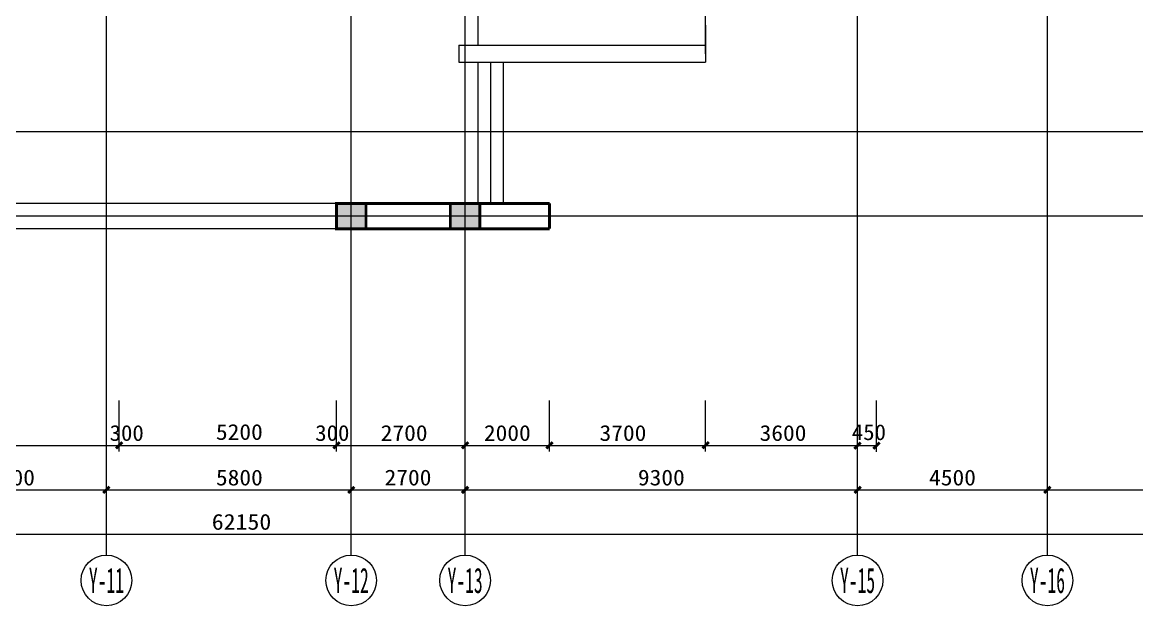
# Model space of a CAD drawing. Extents: x -307567 to 704339, y -10277 to 165507.
# Drawn here: x -43323 to -16913, y 10346 to 24176 of the extents above; entities that cross this region are included whole.
import ezdxf
from ezdxf.enums import TextEntityAlignment as Align

# ---------------------------------------------------------------- set-up
doc = ezdxf.new("R2010")
doc.units = 0
doc.header["$MEASUREMENT"] = 0
doc.layers.add('我的', color=255, linetype='CONTINUOUS', lineweight=0)
doc.styles.get("Standard").update_dxf_attribs({"font": 'txt', "height": 3})

msp = doc.modelspace()

# ---------------------------------------------------------------- linework, layer by layer
at = {"layer": '我的', "color": 0}
for p, q in [((-41328.22321, 14141.83177), (-41328.22321, 99323.43291)), ((-32828.29012, 14141.83177), (-32828.29012, 99323.43291)), ((-23528.33662, 14141.83177), (-23528.33662, 99323.43291)), ((-19028.35912, 14141.83177), (-19028.35912, 99323.43291)), ((-35528.27662, 14141.83177), (-35528.27662, 94880.19036)), ((-32530.34239, 25130.53911), (-32530.34239, 23630.54661)), ((-27128.31862, 23430.54723), (-27128.31862, 25130.53911)), ((-27128.31862, 24104.42119), (-27128.31862, 23319.21394)), ((-32980.34014, 23630.54661), (-27128.31862, 23630.54661)), ((-32978.28937, 23630.54661), (-32978.28937, 23230.54785)), ((-27128.31862, 23630.54661), (-27128.31862, 23230.54785)), ((-32980.34014, 23230.54785), (-27128.31862, 23230.54785)), ((-32530.34239, 23230.54785), (-32530.34239, 19880.56536)), ((-32230.34389, 23230.54785), (-32230.34389, 19880.56536)), ((-31930.34539, 23230.54785), (-31930.34539, 19880.56536)), ((-5920.96616, 21580.55667), (-79811.30716, 21580.55667)), ((-5920.96616, 21580.55667), (-79811.30716, 21580.55667)), ((-35378.27737, 19880.56536), (-43829.21168, 19880.56536)), ((-35378.27737, 19580.56686), (-44129.21018, 19580.56686)), ((-5920.96616, 19580.56686), (-44129.21018, 19580.56686)), ((-35378.27737, 19280.56836), (-44428.21991, 19280.56836)), ((-23528.33662, 13991.83252), (-23528.33662, 15647.93109)), ((-32828.29012, 13997.89786), (-32828.29012, 15574.28987)), ((-41028.22471, 13997.89786), (-41028.22471, 15211.29139)), ((-35878.26266, 13997.89786), (-35878.26266, 15211.29139)), ((-30828.27571, 13997.89786), (-30828.27571, 15211.29139)), ((-27128.31862, 13997.89786), (-27128.31862, 15211.29139)), ((-23078.33887, 13991.83252), (-23078.33887, 15211.29139)), ((-50328.17821, 14141.83177), (-23528.33662, 14141.83177)), ((-41328.22321, 11545.59803), (-41328.22321, 14141.83177)), ((-35528.27662, 11545.59803), (-35528.27662, 14141.83177)), ((-32828.29012, 11545.59803), (-32828.29012, 14141.83177)), ((-24028.32191, 14141.83177), (-23528.33662, 14141.83177)), ((-23528.33662, 11545.59803), (-23528.33662, 14141.83177)), ((-23528.33662, 14141.83177), (-23078.33887, 14141.83177)), ((-19028.35912, 11545.59803), (-19028.35912, 14141.83177)), ((-45828.20071, 13091.83702), (-41328.22321, 13091.83702)), ((-41328.22321, 13091.83702), (-35028.25471, 13091.83702)), ((-35028.25471, 13091.83702), (-32828.29012, 13091.83702)), ((-32828.29012, 13091.83702), (-23528.33662, 13091.83702)), ((-23528.33662, 13091.83702), (-19028.35912, 13091.83702)), ((-19028.35912, 13091.83702), (-7028.41912, 13091.83702)), ((-68777.57327, 12041.84227), (-7028.41912, 12041.84227))]:
    msp.add_line(p, q, dxfattribs=at)
at = {"layer": '我的', "color": 0, "const_width": 67.49966}
for points in [[(-35878.26266, 19880.56536), (-35878.26266, 19280.56836), (-35178.25396, 19280.56836), (-35178.25396, 19880.56536), (-35878.26266, 19880.56536), (-35878.26266, 19280.56836)], [(-35528.27662, 19880.56536), (-33178.27616, 19880.56536)], [(-33178.27616, 19880.56536), (-33178.27616, 19280.56836), (-32478.26746, 19280.56836), (-32478.26746, 19880.56536), (-33178.27616, 19880.56536), (-33178.27616, 19280.56836)], [(-32478.26746, 19880.56536), (-30828.27571, 19880.56536)], [(-30828.27571, 19880.56536), (-30828.27571, 19280.56836)], [(-35528.27662, 19280.56836), (-33178.27616, 19280.56836)], [(-32478.26746, 19280.56836), (-30828.27571, 19280.56836)], [(-41103.22433, 14072.89748), (-40953.22508, 14222.89673)], [(-35953.26229, 14072.89748), (-35803.26304, 14222.89673)], [(-32903.28975, 14072.89748), (-32753.2905, 14222.89673)], [(-30903.27533, 14072.89748), (-30753.27608, 14222.89673)], [(-27203.31825, 14072.89748), (-27053.319, 14222.89673)], [(-23603.33625, 14066.83214), (-23453.337, 14216.83139)], [(-23153.3385, 14066.83214), (-23003.33925, 14216.83139)], [(-41403.22283, 13016.83739), (-41253.22358, 13166.83664)], [(-35603.27625, 13016.83739), (-35453.277, 13166.83664)], [(-32903.28975, 13016.83739), (-32753.2905, 13166.83664)], [(-23603.33625, 13016.83739), (-23453.337, 13166.83664)], [(-19103.35875, 13016.83739), (-18953.3595, 13166.83664)]]:
    msp.add_lwpolyline(points, dxfattribs=at)
at = {"layer": '我的', "color": 0}
for centre in [(-41328.22321, 10945.60103), (-35528.27662, 10945.60103), (-32828.29012, 10945.60103), (-23528.33662, 10945.60103), (-19028.35912, 10945.60103)]:
    msp.add_circle(centre, 599.997, dxfattribs=at)
for points in [[(-35878.26266, 19880.56536), (-35178.25396, 19880.56536), (-35878.26266, 19280.56836), (-35178.25396, 19280.56836)], [(-33178.27616, 19880.56536), (-32478.26746, 19880.56536), (-33178.27616, 19280.56836), (-32478.26746, 19280.56836)]]:
    msp.add_solid(points, dxfattribs=at)

# ---------------------------------------------------------------- texts
for s, height, width, p, p2 in [('300', 374.998125, 0.925698, (-41253.22358, 14252.89727), (-40443.24228, 14252.89727)), ('5200', 374.998125, 0.887988, (-38733.22886, 14276.83132), (-37623.24906, 14276.83132)), ('300', 374.998125, 0.925739, (-36380.26211, 14252.89612), (-35570.24418, 14252.89612)), ('2700', 374.998125, 0.887988, (-34828.30454, 14252.89727), (-33718.32473, 14252.89727)), ('2000', 374.998125, 0.934725, (-32383.27281, 14252.89727), (-31273.29301, 14252.89727)), ('3700', 374.998125, 0.888018, (-29643.29628, 14252.89727), (-28533.27986, 14252.89727)), ('3600', 374.998125, 0.888018, (-25850.32208, 14252.89727), (-24740.30566, 14252.89727)), ('450', 374.998125, 0.863984, (-23664.60303, 14271.49611), (-22854.62173, 14271.49611)), ('4500', 374.998125, 0.887988, (-44133.20186, 13196.83718), (-43023.22206, 13196.83718)), ('5800', 374.998125, 0.887988, (-38733.22886, 13196.83718), (-37623.24906, 13196.83718)), ('2700', 374.998125, 0.887988, (-34736.93536, 13196.83718), (-33626.95556, 13196.83718)), ('9300', 374.998125, 0.888018, (-28733.30327, 13196.83718), (-27623.28685, 13196.83718)), ('4500', 374.998125, 0.888018, (-21833.33777, 13196.83718), (-20723.32135, 13196.83718)), ('62150', 374.998125, 0.902414, (-38832.2518, 12146.84129), (-37422.23688, 12146.84129)), ('Y-11', 599.997, 0.462504, (-41744.4931, 10645.60253), (-40911.98994, 10645.60253)), ('Y-12', 599.997, 0.416254, (-35944.50989, 10645.60253), (-35112.00673, 10645.60253)), ('Y-13', 599.997, 0.416254, (-33244.52339, 10645.60253), (-32412.02023, 10645.60253)), ('Y-15', 599.997, 0.416254, (-23944.56989, 10645.60253), (-23112.06673, 10645.60253)), ('Y-16', 599.997, 0.416254, (-19444.59239, 10645.60253), (-18612.08923, 10645.60253))]:
    msp.add_text(s, height=height, dxfattribs=dict(at, width=width)).set_placement(p, p2, align=Align.FIT)

doc.saveas('drawing.dxf')
